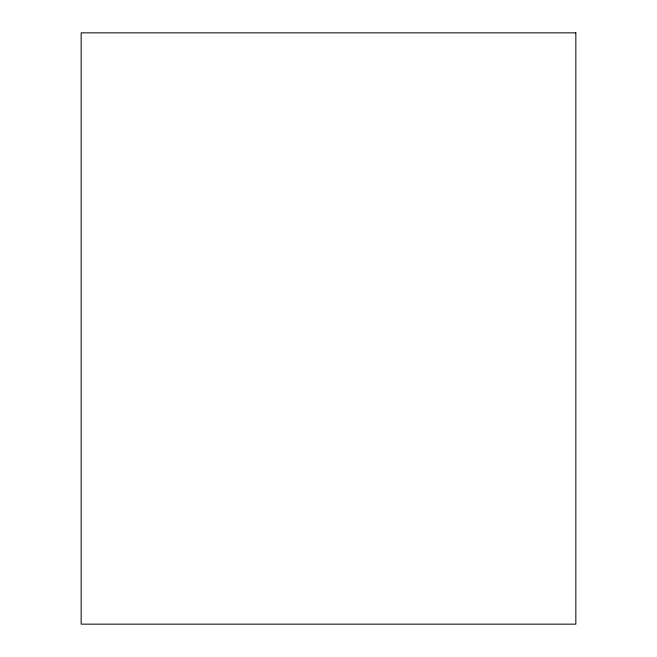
<?xml version="1.0" encoding="UTF-8"?>
<svg xmlns="http://www.w3.org/2000/svg" width="657" height="657" viewBox="0 0 657 657"><rect width="100%" height="100%" fill="white"/><g stroke="black" fill="none" stroke-linecap="round" stroke-linejoin="round"><path stroke-width="0.99" d="M575.844 32.85L81.156 32.85L81.156 624.15L575.844 624.15L575.844 32.85"/></g></svg>
